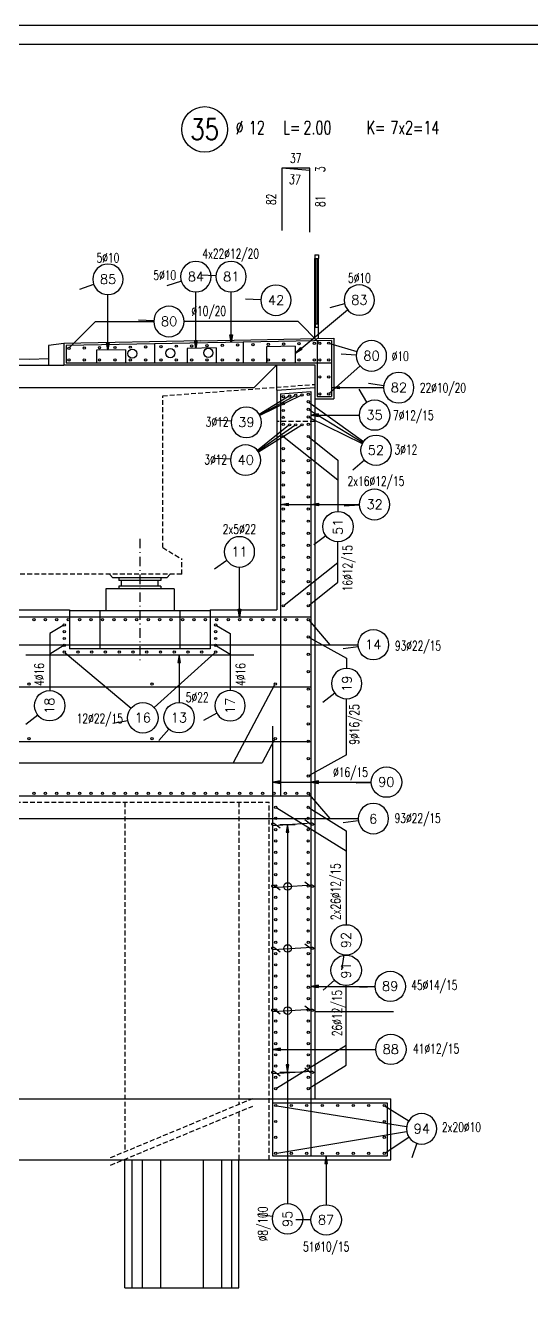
# Model space of a CAD drawing. Extents: x 0 to 12346, y 0 to 3567.
# Drawn here: x 8562 to 9227, y 1897 to 3567 of the extents above; entities that cross this region are included whole.
import ezdxf
from ezdxf.enums import TextEntityAlignment as Align

# ---------------------------------------------------------------- set-up
doc = ezdxf.new("R2010")
doc.units = 0
doc.header["$LTSCALE"] = 50
doc.linetypes.add('CENTER', pattern=[0.47, 0.25, -0.1, 0.02, -0.1])
doc.linetypes.add('HIDDEN2', pattern=[0.1875, 0.125, -0.0625])
for name, color, linetype in [('ARM', 1, 'CONTINUOUS'), ('ARM-I', 6, 'CONTINUOUS'), ('BETON', 7, 'CONTINUOUS'), ('BETON tan', 40, 'CONTINUOUS'), ('BETON TANKO', 40, 'CONTINUOUS'), ('CRTICA', 7, 'CONTINUOUS'), ('KOTE', 4, 'CONTINUOUS'), ('Ležajevi', 9, 'CONTINUOUS'), ('NEVIDLJIVO', 9, 'HIDDEN2'), ('OSI', 2, 'CENTER'), ('POM', 9, 'CONTINUOUS'), ('TANKO', 8, 'CONTINUOUS')]:
    doc.layers.add(name, color=color, linetype=linetype)
doc.styles.add('KOTE', font='romans.shx', dxfattribs={"width": 0.7})
doc.styles.get("Standard").update_dxf_attribs({"font": 'romans.shx', "width": 0.9})

# ---------------------------------------------------------------- blocks, each defined once
blk = doc.blocks.new('POZ')
at = {"layer": 'ARM-I'}
blk.add_circle((0, 0), 0.6, dxfattribs=at)
at = {"layer": 'ARM', "width": 0.7}
for s, p in [('%%c', (0.814, -0.125)), ('L=', (2.064, -0.125)), ('K=', (4.256, -0.125))]:
    blk.add_text(s, height=0.35, dxfattribs=at).set_placement(p)
for tag, p in [('VA', (0.879, 0.435)), ('FI', (1.162, -0.13)), ('DUZ', (2.598, -0.13)), ('KOM', (4.881, -0.13))]:
    blk.add_attdef(tag, p, '', height=0.35, dxfattribs=at)
at = {"layer": 'ARM', "width": 0.7, "flags": 1}
for tag, p in [('TIP', (1.038, -0.896)), ('A', (1.162, -1.411)), ('B', (1.162, -1.918)), ('C', (1.162, -2.426)), ('D', (1.162, -2.934)), ('E', (1.162, -3.441)), ('F', (1.162, -3.949)), ('G', (1.162, -4.457)), ('H', (1.162, -4.964)), ('I', (1.162, -5.472)), ('J', (1.162, -5.98)), ('K', (1.162, -6.487)), ('L', (1.162, -6.995)), ('M', (1.162, -7.503)), ('N', (1.162, -8.011))]:
    blk.add_attdef(tag, p, '', height=0.35, dxfattribs=at)
at = {"layer": 'ARM-I', "width": 0.8}
blk.add_attdef('POZ', text='', height=0.55, dxfattribs=at).set_placement((0, 0), align=Align.MIDDLE)
blk = doc.blocks.new('P')
at = {"layer": 'KOTE'}
blk.add_circle((0, 0), 0.4, dxfattribs=at)
blk.add_attdef('P', text='', height=0.25, dxfattribs=at).set_placement((-0.004, 0.004), align=Align.MIDDLE)
blk = doc.blocks.new('STR')
at = {"layer": 'KOTE', "color": 9}
blk.add_lwpolyline([(-1, 0.17), (-1, -0.17), (0, 0)], close=True, dxfattribs=at)
at = {"layer": 'KOTE', "color": 9, "linetype": 'ByBlock'}
blk.add_solid([(-1, 0.17), (-1, -0.17), (0, 0)], dxfattribs=at)
blk = doc.blocks.new('S-KUKA')
at = {"layer": 'ARM'}
blk.add_lwpolyline([(0.233, -0.13), (0.03, 0.02, 0.241992), (-0.024, 0.028), (-0.031, 0.026, 0.569422), (-0.041, -0.018), (-0.034, -0.024, 0.20742), (0.011, -0.04), (1.257, 0.036, -0.20742), (1.302, 0.019), (1.309, 0.013, -0.569422), (1.299, -0.031), (1.292, -0.033, -0.244051), (1.237, -0.024), (1.028, 0.133)], format="xyb", dxfattribs=at)
blk = doc.blocks.new('S')
at = {"layer": 'KOTE', "color": 9}
blk.add_line((0, 1), (0, -1), dxfattribs=at)
blk.add_lwpolyline([(-1, 0.17), (-1, -0.17), (0, 0)], close=True, dxfattribs=at)
at = {"layer": 'KOTE', "color": 9, "linetype": 'ByBlock'}
blk.add_solid([(-1, 0.17), (-1, -0.17), (0, 0)], dxfattribs=at)

msp = doc.modelspace()

# ---------------------------------------------------------------- linework, layer by layer
at = {"layer": 'ARM'}
for p, q in [((8964.2, 3152.6), (8615.2, 3145.7)), ((8615.2, 3145.7), (8615.2, 3123.3)), ((8693.1, 3140.4), (8655.1, 3139.7)), ((8655.1, 3139.7), (8655.1, 3123.3)), ((8693.1, 3140.4), (8693.1, 3123.3)), ((8731.5, 3148), (8731.5, 3123.3)), ((8812.3, 3142.8), (8774.3, 3142.1)), ((8774.3, 3142.1), (8774.3, 3123.3)), ((8812.3, 3142.8), (8812.3, 3123.3)), ((8847.9, 3150.3), (8847.9, 3123.3)), ((8916.6, 3144.9), (8878.6, 3144.1)), ((8878.6, 3144.1), (8878.6, 3123.3)), ((8916.6, 3144.9), (8916.6, 3123.3)), ((8945.2, 3152.3), (8945.2, 3078.7)), ((8964.2, 3152.6), (8964.2, 3078.7)), ((8615.2, 3123.3), (8964.2, 3123.3)), ((8897.2, 3082.4), (8937.2, 3085.4)), ((8897.2, 3082.4), (8897.2, 2553.5)), ((8937.2, 3085.4), (8937.2, 2080.5)), ((8945.2, 3078.7), (8964.2, 3078.7)), ((7547.2, 2789.3), (8937.2, 2789.3)), ((7547.2, 2697.3), (8937.2, 2697.3)), ((8887.2, 2080.5), (8887.2, 2645.5)), ((7547.2, 2625.4), (8937.2, 2625.4)), ((8937.2, 2553.5), (7547.2, 2553.5))]:
    msp.add_line(p, q, dxfattribs=at)
msp.add_lwpolyline([(8562.2, 2739.3), (8862.2, 2739.3)], dxfattribs=at)
msp.add_lwpolyline([(8887.2, 2150.5), (9037.2, 2150.5), (9037.2, 2080.5), (8887.2, 2080.5)], close=True, dxfattribs=at)
at = {"layer": 'ARM-I'}
msp.add_lwpolyline([(8935.7, 3295), (8935.7, 3376), (8898.7, 3379), (8898.7, 3297)], dxfattribs=at)
at = {"layer": 'BETON'}
for p, q in [((8892.2, 3087), (8942.2, 3090.8)), ((8942.2, 3090.8), (8942.2, 2155.5)), ((8892.2, 3087), (8892.2, 2798.6)), ((8334.7, 2798.6), (8619.7, 2798.6)), ((8619.7, 2798.6), (8619.7, 2747.3)), ((8804.7, 2797.3), (8619.7, 2797.3)), ((8659.7, 2797.3), (8659.7, 2747.3)), ((8764.7, 2797.3), (8764.7, 2747.3)), ((8804.7, 2798.6), (8804.7, 2747.3)), ((8804.7, 2798.6), (8892.2, 2798.6)), ((8804.7, 2747.3), (8619.7, 2747.3)), ((8942.2, 2270.6), (9045.8, 2270.6)), ((7442.2, 2155.5), (9042.2, 2155.5)), ((9042.2, 2075.5), (9042.2, 2155.5)), ((7442.2, 2075.5), (9042.2, 2075.5))]:
    msp.add_line(p, q, dxfattribs=at)
for points in [[(0, 0), (10180.8, 0), (10180.8, 3566.7), (0, 3566.7)], [(125, 25), (10155.8, 25), (10155.8, 3541.7), (125, 3541.7)]]:
    msp.add_lwpolyline(points, close=True, dxfattribs=at)
at = {"layer": 'BETON tan'}
for p, q in [((8692.2, 1907.1), (8692.2, 2075.5)), ((8842.2, 1907.1), (8842.2, 2075.5)), ((8692.2, 1907.1), (8842.2, 1907.1))]:
    msp.add_line(p, q, dxfattribs=at)
at = {"layer": 'BETON TANKO'}
for p, q in [((8792.2, 3152.2), (8967.2, 3155.7)), ((8967.2, 3155.7), (8967.2, 3075.7)), ((8612.2, 3148.6), (8592.2, 3145.7)), ((8592.2, 3145.7), (8592.2, 3120.2)), ((8792.2, 3152.2), (8612.2, 3148.6)), ((8612.2, 3148.6), (8612.2, 3120.2)), ((8567.2, 3127.7), (8242.2, 3135.8)), ((8592.2, 3128.2), (8567.2, 3127.7)), ((8242.2, 3120.2), (8592.2, 3120.2)), ((8592.2, 3120.2), (8612.2, 3120.2)), ((8892.1, 3120.2), (8612.2, 3120.2)), ((8862.2, 3090.3), (8892.2, 3120.3)), ((8892.2, 3120.3), (8942.2, 3120.3)), ((8942.2, 3120.3), (8942.2, 3090.7)), ((8862.2, 3090.3), (7622.2, 3090.3)), ((8942.2, 3075.7), (8967.2, 3075.7))]:
    msp.add_line(p, q, dxfattribs=at)
for centre in [(8702.2, 3135.3), (8702.2, 3135.3), (8752.2, 3135.8), (8802.2, 3136.3)]:
    msp.add_circle(centre, 6, dxfattribs=at)
at = {"layer": 'CRTICA'}
for p, q in [((8651.4, 3226.1), (8632.6, 3219.3)), ((8766.7, 3230.4), (8747.6, 3224.3)), ((8812.2, 3237.5), (8792.2, 3238.5)), ((8871.1, 3206), (8851.1, 3206.6)), ((8981.4, 3200.6), (8962, 3195.5)), ((8730.4, 3178.4), (8710.4, 3179.2)), ((8996.7, 3133.3), (8976.7, 3134.3)), ((9032.8, 3093.1), (9013, 3095.8)), ((9010.7, 3071.6), (9000.5, 3088.7)), ((8832.2, 3046.3), (8812.2, 3047.7)), ((8831.2, 2996.3), (8811.2, 2997.3)), ((9007.5, 2995.1), (8992.4, 2982.1)), ((9000.8, 2935.9), (8980.8, 2934.9)), ((8956.8, 2895.7), (8940.8, 2883.7)), ((8826.6, 2863.2), (8810.2, 2851.9)), ((8999.3, 2749.9), (8979.5, 2747.2)), ((8968.5, 2689.1), (8952.8, 2676.6)), ((8577.8, 2660.1), (8562.1, 2647.8)), ((8813.4, 2662.7), (8795.9, 2653)), ((8696.5, 2652.7), (8676.8, 2649)), ((8750.3, 2641.8), (8736.9, 2626.9)), ((9016.5, 2571.2), (8996.5, 2570.4)), ((8999.4, 2521.2), (8979.5, 2518.4)), ((8980.2, 2344.8), (8977.1, 2325.1)), ((8968.3, 2311.5), (8953.2, 2298.4)), ((9021.5, 2302.8), (9001.5, 2302.2)), ((9022.3, 2220.3), (9002.3, 2220)), ((9076.3, 2097.3), (9070, 2078.3)), ((8886.6, 2000.8), (8866.8, 2003.5)), ((8937.2, 1996.6), (8917.2, 1996.7))]:
    msp.add_line(p, q, dxfattribs=at)
at = {"layer": 'KOTE'}
for centre, radius in [((8618.8, 3142.1), 1.5), ((8639, 3142.5), 1.5), ((8659.1, 3142.9), 1.5), ((8679.3, 3143.3), 1.5), ((8699.5, 3143.7), 1.5), ((8719.7, 3144.1), 1.5), ((8739.8, 3144.5), 1.5), ((8760, 3145), 1.5), ((8780.2, 3145.4), 1.5), ((8800.4, 3145.8), 1.5), ((8820.5, 3146.2), 1.5), ((8840.7, 3146.6), 1.5), ((8860.9, 3147), 1.5), ((8881.1, 3147.4), 1.5), ((8901.2, 3147.8), 1.5), ((8921.4, 3148.3), 1.5), ((8941.6, 3148.7), 1.5), ((8948.8, 3148.7), 1.5), ((8960.6, 3149), 1.5), ((8618.8, 3126.9), 1.5), ((8639, 3126.9), 1.5), ((8659.1, 3126.9), 1.5), ((8679.3, 3126.9), 1.5), ((8699.5, 3126.9), 1.5), ((8719.7, 3126.9), 1.5), ((8739.8, 3126.9), 1.5), ((8760, 3126.9), 1.5), ((8780.2, 3126.9), 1.5), ((8800.4, 3126.9), 1.5), ((8820.5, 3126.9), 1.5), ((8840.7, 3126.9), 1.5), ((8860.9, 3126.9), 1.5), ((8881.1, 3126.9), 1.5), ((8901.2, 3126.9), 1.5), ((8921.4, 3126.9), 1.5), ((8941.6, 3126.9), 1.5), ((8948.8, 3126.9), 1.5), ((8960.6, 3126.9), 1.5), ((8948.8, 3104.6), 1.5), ((8960.6, 3104.6), 1.5), ((8900.8, 3078.8), 1.5), ((8909, 3079.5), 1.5), ((8917.2, 3080.3), 1.5), ((8925.4, 3081), 1.5), ((8933.6, 3081.8), 1.5), ((8933.6, 3071.9), 1.5), ((8948.8, 3082.3), 1.5), ((8960.6, 3082.3), 1.5), ((8900.8, 3069.6), 1.5), ((8900.8, 3060.5), 1.5), ((8933.6, 3062), 1.5), ((8900.8, 3051.3), 1.5), ((8900.8, 3042.2), 1.5), ((8909, 3041.6), 1.5), ((8917.2, 3041.6), 1.5), ((8925.4, 3041.6), 1.5), ((8933.6, 3052.1), 1.5), ((8933.6, 3042.2), 1.5), ((8900.8, 3026.3), 1.5), ((8933.6, 3026.3), 1.5), ((8900.8, 3010.4), 1.5), ((8933.6, 3010.4), 1.5), ((8900.8, 2994.5), 1.5), ((8933.6, 2994.5), 1.5), ((8900.8, 2978.6), 1.5), ((8933.6, 2978.6), 1.5), ((8900.8, 2962.7), 1.5), ((8933.6, 2962.7), 1.5), ((8900.8, 2946.8), 1.5), ((8933.6, 2946.8), 1.5), ((8900.8, 2930.9), 1.5), ((8933.6, 2930.9), 1.5), ((8900.8, 2915), 1.5), ((8933.6, 2915), 1.5), ((8900.8, 2899.1), 1.5), ((8933.6, 2899.1), 1.5), ((8900.8, 2883.2), 1.5), ((8933.6, 2883.2), 1.5), ((8900.8, 2867.3), 1.5), ((8933.6, 2867.3), 1.5), ((8900.8, 2851.4), 1.5), ((8933.6, 2851.4), 1.5), ((8900.8, 2835.5), 1.5), ((8933.6, 2835.5), 1.5), ((8900.8, 2819.6), 1.5), ((8900.8, 2803.7), 1.5), ((8933.6, 2819.6), 1.5), ((8933.6, 2803.7), 1.5), ((8572.9, 2785.7), 1.5), ((8587.9, 2785.7), 1.5), ((8602.9, 2785.7), 1.5), ((8612.7, 2778.6), 1.5), ((8618, 2785.7), 1.5), ((8633, 2785.7), 1.5), ((8648, 2785.7), 1.5), ((8663, 2785.7), 1.5), ((8678.1, 2785.7), 1.5), ((8693.1, 2785.7), 1.5), ((8708.1, 2785.7), 1.5), ((8723.2, 2785.7), 1.5), ((8738.2, 2785.7), 1.5), ((8753.2, 2785.7), 1.5), ((8768.3, 2785.7), 1.5), ((8783.3, 2785.7), 1.5), ((8798.3, 2785.7), 1.5), ((8811.7, 2778.6), 1.5), ((8813.3, 2785.7), 1.5), ((8828.4, 2785.7), 1.5), ((8843.4, 2785.7), 1.5), ((8858.4, 2785.7), 1.5), ((8873.5, 2785.7), 1.5), ((8888.5, 2785.7), 1.5), ((8903.5, 2785.7), 1.5), ((8918.6, 2785.7), 1.5), ((8933.6, 2785.7), 1.5), ((8612.7, 2769.7), 1.5), ((8612.7, 2760.8), 1.5), ((8811.7, 2769.7), 1.5), ((8811.7, 2760.8), 1.5), ((8933.6, 2762.8), 1.5), ((8612.7, 2751.8), 1.5), ((8612.7, 2742.9), 1.5), ((8630.7, 2742.9), 1.5), ((8648.8, 2742.9), 1.5), ((8666.9, 2742.9), 1.5), ((8685, 2742.9), 1.5), ((8703.1, 2742.9), 1.5), ((8721.2, 2742.9), 1.5), ((8739.3, 2742.9), 1.5), ((8757.4, 2742.9), 1.5), ((8775.5, 2742.9), 1.5), ((8793.6, 2742.9), 1.5), ((8811.7, 2751.8), 1.5), ((8811.7, 2742.9), 1.5), ((8933.6, 2739.9), 1.5), ((8933.6, 2717.1), 1.5), ((8566.2, 2700.9), 1.5), ((8728.2, 2700.9), 1.5), ((8890.2, 2700.9), 1.5), ((8933.6, 2694.2), 1.5), ((8933.6, 2671.4), 1.5), ((8933.6, 2648.5), 1.5), ((8566.2, 2629), 1.5), ((8728.2, 2629), 1.5), ((8890.2, 2629), 1.5), ((8933.6, 2625.6), 1.5), ((8933.6, 2602.8), 1.5), ((8933.6, 2579.9), 1.5), ((8572.9, 2557.1), 1.5), ((8587.9, 2557.1), 1.5), ((8602.9, 2557.1), 1.5), ((8618, 2557.1), 1.5), ((8633, 2557.1), 1.5), ((8648, 2557.1), 1.5), ((8663, 2557.1), 1.5), ((8678.1, 2557.1), 1.5), ((8693.1, 2557.1), 1.5), ((8708.1, 2557.1), 1.5), ((8723.2, 2557.1), 1.5), ((8738.2, 2557.1), 1.5), ((8753.2, 2557.1), 1.5), ((8768.3, 2557.1), 1.5), ((8783.3, 2557.1), 1.5), ((8798.3, 2557.1), 1.5), ((8813.3, 2557.1), 1.5), ((8828.4, 2557.1), 1.5), ((8843.4, 2557.1), 1.5), ((8858.4, 2557.1), 1.5), ((8873.5, 2557.1), 1.5), ((8888.5, 2557.1), 1.5), ((8903.5, 2557.1), 1.5), ((8918.6, 2557.1), 1.5), ((8933.6, 2557.1), 1.5), ((8890.9, 2539), 1.5), ((8933.5, 2539), 1.5), ((8890.9, 2524.2), 1.5), ((8933.5, 2524.2), 1.5), ((8890.9, 2509.4), 1.5), ((8933.5, 2509.4), 1.5), ((8890.9, 2494.6), 1.5), ((8933.5, 2494.6), 1.5), ((8890.9, 2479.8), 1.5), ((8933.5, 2479.8), 1.5), ((8890.8, 2465), 1.5), ((8933.5, 2465), 1.5), ((8890.8, 2450.2), 1.5), ((8906.4, 2434.8), 5), ((8933.5, 2450.2), 1.5), ((8890.8, 2435.4), 1.5), ((8890.8, 2420.6), 1.5), ((8933.5, 2435.4), 1.5), ((8933.5, 2420.6), 1.5), ((8890.8, 2405.8), 1.5), ((8933.5, 2405.8), 1.5), ((8890.8, 2391), 1.5), ((8933.5, 2391), 1.5), ((8890.8, 2376.2), 1.5), ((8933.5, 2376.2), 1.5), ((8890.8, 2361.4), 1.5), ((8906.4, 2353.3), 5), ((8933.6, 2361.4), 1.5), ((8890.8, 2346.6), 1.5), ((8933.6, 2346.6), 1.5), ((8890.8, 2331.8), 1.5), ((8933.6, 2331.8), 1.5), ((8890.8, 2317), 1.5), ((8933.6, 2317), 1.5), ((8890.8, 2302.2), 1.5), ((8890.8, 2287.4), 1.5), ((8933.6, 2302.2), 1.5), ((8933.6, 2287.4), 1.5), ((8890.8, 2272.6), 1.5), ((8906.4, 2271.7), 5), ((8933.6, 2272.6), 1.5), ((8890.8, 2257.8), 1.5), ((8933.6, 2257.8), 1.5), ((8890.8, 2243.1), 1.5), ((8933.6, 2243.1), 1.5), ((8890.8, 2228.3), 1.5), ((8933.6, 2228.3), 1.5), ((8890.8, 2213.5), 1.5), ((8933.6, 2213.5), 1.5), ((8890.8, 2198.7), 1.5), ((8933.6, 2198.7), 1.5), ((8890.8, 2183.9), 1.5), ((8890.8, 2169.1), 1.5), ((8933.6, 2183.9), 1.5), ((8933.6, 2169.1), 1.5), ((8890.8, 2146.9), 1.5), ((8911.2, 2146.9), 1.5), ((8931.6, 2146.9), 1.5), ((8952, 2146.9), 1.5), ((8972.4, 2146.9), 1.5), ((8992.8, 2146.9), 1.5), ((9013.2, 2146.9), 1.5), ((9033.6, 2146.9), 1.5), ((8890.8, 2125.9), 1.5), ((9033.6, 2125.9), 1.5), ((8890.8, 2105), 1.5), ((9033.6, 2105), 1.5), ((8890.8, 2084.1), 1.5), ((8911.2, 2084.1), 1.5), ((8931.6, 2084.1), 1.5), ((8952, 2084.1), 1.5), ((8972.4, 2084.1), 1.5), ((8992.8, 2084.1), 1.5), ((9013.2, 2084.1), 1.5), ((9033.6, 2084.1), 1.5)]:
    msp.add_circle(centre, radius, dxfattribs=at)
at = {"layer": 'Ležajevi'}
for p, q in [((8676.8, 2840.5), (8672.3, 2845.3)), ((8747.6, 2840.5), (8676.8, 2840.5)), ((8684.7, 2840.5), (8684.7, 2836.8)), ((8739.7, 2840.5), (8739.7, 2836.8)), ((8747.6, 2840.5), (8752, 2845.3)), ((8757.2, 2826), (8667.2, 2826)), ((8667.2, 2826), (8667.2, 2797.3)), ((8739.7, 2836.8), (8684.7, 2836.8)), ((8739.7, 2829.4), (8684.7, 2829.4)), ((8684.7, 2829.4), (8684.7, 2826)), ((8688.1, 2829.4), (8688.1, 2836.8)), ((8736.2, 2829.4), (8736.2, 2836.8)), ((8739.7, 2829.4), (8739.7, 2826)), ((8757.2, 2826), (8757.2, 2797.3))]:
    msp.add_line(p, q, dxfattribs=at)
at = {"layer": 'NEVIDLJIVO'}
for p, q in [((8742.2, 3079.8), (8942.2, 3094.8)), ((8742.2, 2880.3), (8742.2, 3079.8)), ((8942.2, 3045.8), (8892.2, 3045.8)), ((8742.2, 2880.3), (8767.2, 2865.3)), ((8767.2, 2845.3), (8767.2, 2865.3)), ((8767.2, 2845.3), (7717.2, 2845.3)), ((7602.2, 2545.5), (8882.2, 2545.5)), ((8692.2, 2545.5), (8692.2, 2086.2)), ((8842.2, 2545.5), (8842.2, 2148.5)), ((8882.2, 2075.5), (8882.2, 2545.5)), ((8673.7, 2078.5), (8860.7, 2156.2)), ((8673.7, 2068.5), (8860.7, 2146.2)), ((8842.2, 2138.5), (8842.2, 2075.5))]:
    msp.add_line(p, q, dxfattribs=at)
at = {"layer": 'OSI'}
msp.add_line((8712.2, 2891.8), (8712.2, 2727.3), dxfattribs=at)
at = {"layer": 'POM'}
for p, q in [((8942.2, 3265.2), (8947.2, 3265.2)), ((8942.2, 3265.2), (8942.2, 3260.2)), ((8942.2, 3260.2), (8947.2, 3260.2)), ((8942.2, 3155.2), (8942.2, 3260.2)), ((8943.7, 3174.2), (8943.7, 3260.2)), ((8945.7, 3174.2), (8945.7, 3260.2)), ((8947.2, 3265.2), (8947.2, 3260.2)), ((8947.2, 3155.3), (8947.2, 3260.2)), ((8942.7, 3174.2), (8946.7, 3174.2)), ((8942.7, 3174.2), (8942.7, 3170.2)), ((8946.7, 3174.2), (8946.7, 3170.2)), ((8942.7, 3170.2), (8946.7, 3170.2)), ((8892.2, 3087), (8892.2, 3120.2)), ((8701.6, 2075.5), (8701.6, 1907.1)), ((8715.1, 2075.5), (8715.1, 1907.1)), ((8739.1, 2075.5), (8739.1, 1907.1)), ((8795.3, 2075.5), (8795.3, 1907.1)), ((8819.3, 2075.5), (8819.3, 1907.1)), ((8832.8, 2075.5), (8832.8, 1907.1))]:
    msp.add_line(p, q, dxfattribs=at)
at = {"layer": 'TANKO'}
for p, q in [((8670.2, 3140), (8670.2, 3212.9)), ((8785.8, 3142.3), (8785.8, 3216.4)), ((8832.1, 3150), (8832.1, 3216.4)), ((8916.6, 3135.4), (8985.4, 3192.8)), ((8619.8, 3143.1), (8653.7, 3177.5)), ((8653.7, 3177.5), (8730.4, 3177.5)), ((8920.4, 3177.5), (8770.4, 3177.5)), ((8947.7, 3149.7), (8920.4, 3177.5)), ((8962, 3148.6), (8997.5, 3138)), ((8961.7, 3083.3), (9001.7, 3119)), ((8964.2, 3090.5), (9032.6, 3090.5)), ((8907.7, 3078.8), (8869.2, 3055.3)), ((8915.9, 3079.6), (8869.7, 3054.5)), ((8924, 3080.4), (8870.1, 3053.7)), ((8934.8, 3071), (9006.4, 3019.9)), ((8934.9, 3061.2), (9005.5, 3018.6)), ((8907.8, 3040.7), (8866.8, 3007.8)), ((8916, 3040.8), (8867.6, 3006.8)), ((8924.1, 3040.8), (8868.2, 3005.9)), ((8934.9, 3051.4), (9004.7, 3017.1)), ((8937.2, 3054.4), (9000.9, 3054.4)), ((8902, 3025.4), (8972.7, 2969.5)), ((8934.8, 3025.4), (8972.7, 2995.4)), ((8972.7, 2995.4), (8972.7, 2927.8)), ((8897.2, 2936.9), (9000.7, 2936.9)), ((8972.7, 2834.6), (8972.7, 2887.8)), ((8902, 2804.7), (8972.7, 2860.5)), ((8843.1, 2789.3), (8843.1, 2854.6)), ((8934.8, 2804.7), (8972.7, 2834.6)), ((8611.4, 2777.9), (8593.6, 2767.2)), ((8813, 2777.9), (8830.8, 2767.2)), ((8934.6, 2784.5), (8962.1, 2752.6)), ((8593.6, 2767.2), (8593.6, 2692.4)), ((8830.8, 2767.2), (8830.8, 2692.4)), ((8934.9, 2762.1), (8984.1, 2735)), ((7579.3, 2752.6), (8999.2, 2752.6)), ((8611.4, 2751), (8593.6, 2740.3)), ((8613.8, 2741.9), (8700.8, 2669.3)), ((8810.6, 2741.9), (8731, 2669.9)), ((8763.7, 2739.3), (8763.7, 2676.6)), ((8813, 2751), (8830.8, 2740.3)), ((8984.1, 2735), (8984.1, 2721.5)), ((8889.2, 2699.8), (8834.7, 2597.5)), ((8984.1, 2607.7), (8984.1, 2681.5)), ((8889.2, 2627.9), (8873.1, 2597.5)), ((8984.1, 2607.7), (8934.9, 2580.6)), ((8217.8, 2597.5), (8873.1, 2597.5)), ((8887.2, 2572), (9016.5, 2572)), ((8934.6, 2555.9), (8962.1, 2524)), ((8892.1, 2538.2), (8983.4, 2481.8)), ((8934.8, 2538.2), (8983.4, 2508.1)), ((7579.3, 2524), (8999.2, 2524)), ((8906.4, 2516.3), (8906.4, 2190.2)), ((8983.4, 2508.1), (8983.4, 2384.6)), ((8983.4, 2199.9), (8983.4, 2304.6)), ((8937.2, 2303.5), (9021.5, 2303.5)), ((8887.2, 2220.7), (9022.3, 2220.7)), ((8892, 2169.9), (8983.4, 2226.4)), ((8906.4, 2190.2), (8906.4, 2018)), ((8934.8, 2169.9), (8983.4, 2199.9)), ((8892.3, 2146.6), (9063, 2119.4)), ((9034.9, 2146.1), (9065.7, 2126.8)), ((8892.3, 2084.3), (9063, 2112.9)), ((9034.8, 2084.9), (9066, 2105.3)), ((8957.2, 2080.5), (8957.2, 2016.5))]:
    msp.add_line(p, q, dxfattribs=at)
msp.add_lwpolyline([(8935.7, 3376), (8935.7, 3379), (8898.7, 3379)], dxfattribs=at)

# ---------------------------------------------------------------- block references
at = {"layer": 'ARM-I', "xscale": 40.54955938507555, "yscale": 40.5495593850751, "zscale": 40.54955938507504}
for p in [(8887.2, 2516.8), (8887.2, 2435.3), (8887.2, 2353.7), (8887.2, 2272.2), (8887.2, 2190.6)]:
    msp.add_blockref('S-KUKA', p, dxfattribs=at)
at = {"layer": 'KOTE', "xscale": 50, "yscale": 50, "zscale": 50}
msp.add_blockref('POZ', (8797.4, 3430), dxfattribs=at).add_auto_attribs({'POZ': '35', 'FI': '12', 'DUZ': '2.00', 'KOM': '7x2=14'})
at = {"layer": 'KOTE'}
ref = msp.add_blockref('P', (8785.8, 3236.4), dxfattribs=dict(at, xscale=-50, yscale=50, zscale=50, rotation=359.9999360331546))
ref.add_attrib('P', '84', dxfattribs={"height": 12.5, "rotation": 359.9999}).set_placement((8785.9, 3236.6), align=Align.MIDDLE)
ref = msp.add_blockref('P', (8832.1, 3236.4), dxfattribs=dict(at, xscale=-50, yscale=50, zscale=50, rotation=359.9999360331546))
ref.add_attrib('P', '81', dxfattribs={"height": 12.5, "rotation": 359.9999}).set_placement((8832.3, 3236.6), align=Align.MIDDLE)
ref = msp.add_blockref('P', (8670.2, 3232.9), dxfattribs=dict(at, xscale=-50, yscale=50, zscale=50, rotation=359.9999360331546))
ref.add_attrib('P', '85', dxfattribs={"height": 12.5, "rotation": 359.9999}).set_placement((8670.4, 3233.1), align=Align.MIDDLE)
ref = msp.add_blockref('P', (8891.1, 3205.4), dxfattribs=dict(at, xscale=-50, yscale=50, zscale=50, rotation=359.9999360331546))
ref.add_attrib('P', '42', dxfattribs={"height": 12.5, "rotation": 359.9999}).set_placement((8891.3, 3205.6), align=Align.MIDDLE)
ref = msp.add_blockref('P', (9000.7, 3205.6), dxfattribs=dict(at, xscale=-50, yscale=50, zscale=50, rotation=359.9999360331546))
ref.add_attrib('P', '83', dxfattribs={"height": 12.5, "rotation": 359.9999}).set_placement((9000.9, 3205.8), align=Align.MIDDLE)
ref = msp.add_blockref('P', (8750.4, 3177.5), dxfattribs=dict(at, xscale=-50, yscale=50, zscale=50, rotation=359.9999360331546))
ref.add_attrib('P', '80', dxfattribs={"height": 12.5, "rotation": 359.9999}).set_placement((8750.6, 3177.7), align=Align.MIDDLE)
at = {"layer": 'KOTE', "yscale": 10, "zscale": 10}
for name, p, xscale, rotation in [('STR', (8832.1, 3150), -10, 89.99993603315467), ('STR', (8670.2, 3140), -10, 89.99993603315467), ('STR', (8785.8, 3142.3), -10, 89.99993603315467), ('STR', (8916.6, 3135.4), -9.999999999999801, 39.84166520553227), ('STR', (8964.2, 3090.5), -10, 359.9999360331546), ('STR', (8937.2, 3054.4), 10, 180), ('STR', (8897.2, 2936.9), -10, 359.9999360331555), ('STR', (8937.2, 2936.9), -10, 359.9999360331555), ('STR', (8843.1, 2789.3), -10, 89.9999360331581), ('STR', (8763.7, 2739.3), 10, 90), ('STR', (8887.2, 2572), 10, 180), ('STR', (8937.2, 2572), 10, 180), ('S', (8906.4, 2516.3), 10, 90), ('STR', (8937.2, 2303.5), 10, 180), ('STR', (8887.2, 2220.7), 10, 180), ('STR', (8887.2, 2220.7), 10, 180), ('S', (8906.4, 2190.2), 10, 270), ('STR', (8957.2, 2080.5), 10, 90)]:
    msp.add_blockref(name, p, dxfattribs=dict(at, xscale=xscale, rotation=rotation))
at = {"layer": 'KOTE'}
ref = msp.add_blockref('P', (9016.7, 3132.3), dxfattribs=dict(at, xscale=-50, yscale=50, zscale=50, rotation=359.9999360331546))
ref.add_attrib('P', '80', dxfattribs={"height": 12.5, "rotation": 359.9999}).set_placement((9016.8, 3132.5), align=Align.MIDDLE)
ref = msp.add_blockref('P', (9052.6, 3090.5), dxfattribs=dict(at, xscale=-50, yscale=50, zscale=50, rotation=359.9999360331546))
ref.add_attrib('P', '82', dxfattribs={"height": 12.5, "rotation": 359.9999}).set_placement((9052.8, 3090.7), align=Align.MIDDLE)
ref = msp.add_blockref('P', (9020.9, 3054.4), dxfattribs=dict(at, xscale=50, yscale=50, zscale=50))
ref.add_attrib('P', '35', dxfattribs={"height": 12.5}).set_placement((9020.8, 3054.6), align=Align.MIDDLE)
ref = msp.add_blockref('P', (8852.1, 3044.9), dxfattribs=dict(at, xscale=-50, yscale=50, zscale=50, rotation=359.9999360331543))
ref.add_attrib('P', '39', dxfattribs={"height": 12.5, "rotation": 359.9999}).set_placement((8852.3, 3045.1), align=Align.MIDDLE)
ref = msp.add_blockref('P', (9022.7, 3008.2), dxfattribs=dict(at, xscale=50, yscale=50, zscale=50))
ref.add_attrib('P', '52', dxfattribs={"height": 12.5}).set_placement((9022.5, 3008.4), align=Align.MIDDLE)
ref = msp.add_blockref('P', (8851.2, 2995.3), dxfattribs=dict(at, xscale=-50, yscale=50, zscale=50, rotation=359.9999360331543))
ref.add_attrib('P', '40', dxfattribs={"height": 12.5, "rotation": 359.9999}).set_placement((8851.4, 2995.5), align=Align.MIDDLE)
ref = msp.add_blockref('P', (9020.7, 2936.9), dxfattribs=dict(at, xscale=-50, yscale=50, zscale=50, rotation=359.9999360331396))
ref.add_attrib('P', '32', dxfattribs={"height": 12.5, "rotation": 359.9999}).set_placement((9020.9, 2937.1), align=Align.MIDDLE)
ref = msp.add_blockref('P', (8972.7, 2907.8), dxfattribs=dict(at, xscale=50, yscale=50, zscale=50, rotation=90))
ref.add_attrib('P', '51', dxfattribs={"height": 12.5, "rotation": 90}).set_placement((8972.5, 2907.6), align=Align.MIDDLE)
ref = msp.add_blockref('P', (8843.1, 2874.6), dxfattribs=dict(at, xscale=-50, yscale=50, zscale=50, rotation=359.9999360331581))
ref.add_attrib('P', '11', dxfattribs={"height": 12.5, "rotation": 359.9999}).set_placement((8843.2, 2874.8), align=Align.MIDDLE)
ref = msp.add_blockref('P', (9019.2, 2752.6), dxfattribs=dict(at, xscale=50, yscale=50, zscale=50))
ref.add_attrib('P', '14', dxfattribs={"height": 12.5}).set_placement((9019, 2752.8), align=Align.MIDDLE)
ref = msp.add_blockref('P', (8984.1, 2701.5), dxfattribs=dict(at, xscale=-50, yscale=50, zscale=50, rotation=269.9999360331547))
ref.add_attrib('P', '19', dxfattribs={"height": 12.5, "rotation": 89.9999}).set_placement((8984.3, 2701.3), align=Align.MIDDLE)
ref = msp.add_blockref('P', (8593.6, 2672.4), dxfattribs=dict(at, xscale=50, yscale=50, zscale=50, rotation=90))
ref.add_attrib('P', '18', dxfattribs={"height": 12.5, "rotation": 90}).set_placement((8593.3, 2672.3), align=Align.MIDDLE)
ref = msp.add_blockref('P', (8830.8, 2672.4), dxfattribs=dict(at, xscale=-50, yscale=50, zscale=50, rotation=270))
ref.add_attrib('P', '17', dxfattribs={"height": 12.5, "rotation": 90}).set_placement((8831, 2672.3), align=Align.MIDDLE)
ref = msp.add_blockref('P', (8716.1, 2656.5), dxfattribs=dict(at, xscale=50, yscale=50, zscale=50))
ref.add_attrib('P', '16', dxfattribs={"height": 12.5}).set_placement((8716, 2656.7), align=Align.MIDDLE)
ref = msp.add_blockref('P', (8763.7, 2656.6), dxfattribs=dict(at, xscale=50, yscale=50, zscale=50))
ref.add_attrib('P', '13', dxfattribs={"height": 12.5}).set_placement((8763.5, 2656.8), align=Align.MIDDLE)
ref = msp.add_blockref('P', (9036.5, 2572), dxfattribs=dict(at, xscale=50, yscale=50, zscale=50))
ref.add_attrib('P', '90', dxfattribs={"height": 12.5}).set_placement((9036.3, 2572.2), align=Align.MIDDLE)
ref = msp.add_blockref('P', (9019.2, 2524), dxfattribs=dict(at, xscale=-50, yscale=50, zscale=50, rotation=180))
ref.add_attrib('P', '6', dxfattribs={"height": 12.5}).set_placement((9019, 2523.8), align=Align.MIDDLE)
ref = msp.add_blockref('P', (8983.4, 2364.6), dxfattribs=dict(at, xscale=50, yscale=50, zscale=50, rotation=90))
ref.add_attrib('P', '92', dxfattribs={"height": 12.5, "rotation": 90}).set_placement((8983.2, 2364.4), align=Align.MIDDLE)
ref = msp.add_blockref('P', (8983.4, 2324.6), dxfattribs=dict(at, xscale=50, yscale=50, zscale=50, rotation=90))
ref.add_attrib('P', '91', dxfattribs={"height": 12.5, "rotation": 90}).set_placement((8983.2, 2324.4), align=Align.MIDDLE)
ref = msp.add_blockref('P', (9041.5, 2303.5), dxfattribs=dict(at, xscale=50, yscale=50, zscale=50))
ref.add_attrib('P', '89', dxfattribs={"height": 12.5}).set_placement((9041.3, 2303.7), align=Align.MIDDLE)
ref = msp.add_blockref('P', (9042.3, 2220.7), dxfattribs=dict(at, xscale=50, yscale=50, zscale=50))
ref.add_attrib('P', '88', dxfattribs={"height": 12.5}).set_placement((9042.1, 2220.9), align=Align.MIDDLE)
ref = msp.add_blockref('P', (9082.7, 2116.2), dxfattribs=dict(at, xscale=-50, yscale=50, zscale=50, rotation=359.9999545401183))
ref.add_attrib('P', '94', dxfattribs={"height": 12.5, "rotation": 360}).set_placement((9082.9, 2116.4), align=Align.MIDDLE)
ref = msp.add_blockref('P', (8906.4, 1998), dxfattribs=dict(at, xscale=50, yscale=50, zscale=50, rotation=90))
ref.add_attrib('P', '95', dxfattribs={"height": 12.5, "rotation": 90}).set_placement((8906.2, 1997.8), align=Align.MIDDLE)
ref = msp.add_blockref('P', (8957.2, 1996.5), dxfattribs=dict(at, xscale=50, yscale=50, zscale=50))
ref.add_attrib('P', '87', dxfattribs={"height": 12.5}).set_placement((8957, 1996.7), align=Align.MIDDLE)

# ---------------------------------------------------------------- texts
at = {"layer": 'KOTE', "style": 'KOTE', "width": 0.7}
for s, p in [('37', (8917.2, 3392.1)), ('7%%c12/15', (9071.8, 3053.2)), ('3%%c12', (9062, 3009.1)), ('93%%c22/15', (9077.9, 2750.4)), ('5%%c22', (8787.6, 2683.5)), ('12%%c22/15', (8659.5, 2654.7)), ('%%c16/15', (8989.1, 2584.2)), ('93%%c22/15', (9077.5, 2523.7)), ('45%%c14/15', (9099.4, 2304.3)), ('41%%c12/15', (9101.8, 2220.7)), ('2x20%%c10', (9135.1, 2118.4)), ('51%%c10/15', (8957.2, 1960.5))]:
    msp.add_text(s, height=12.5, dxfattribs=at).set_placement(p, align=Align.MIDDLE)
for s, rotation, p in [('3', 90, (8949.4, 3377.5)), ('37', 355.3645, (8916, 3364)), ('82', 90, (8884.9, 3338)), ('81', 90, (8949.4, 3335.5)), ('4x22%%c12/20', 359.9999, (8831.6, 3265.7)), ('5%%c10', 359.9999, (8670.2, 3261.2)), ('5%%c10', 359.9999, (8744.9, 3238.4)), ('5%%c10', 359.9999, (9000.9, 3234.6)), ('%%c10', 359.9999, (9054.6, 3131.8)), ('22%%c10/20', 359.9999, (9110.7, 3089.4)), ('3%%c12', 359.9999, (8813.8, 3045.5)), ('3%%c12', 359.9999, (8811.9, 2995.9)), ('2x5%%c22', 359.9999, (8843.1, 2904.5)), ('16%%c12/15', 90, (8986.2, 2853.1)), ('26%%c12/15', 90, (8972.4, 2268.4))]:
    msp.add_text(s, height=12.5, rotation=rotation, dxfattribs=at).set_placement(p, align=Align.MIDDLE)
for s, p in [('%%c10/20', (8825.6, 3185)), ('2x16%%C12/15', (9059.9, 2961.4))]:
    msp.add_text(s, height=12.5, rotation=359.9999, dxfattribs=at).set_placement(p, align=Align.RIGHT)
for s, rotation, p in [('4%%c16', 90, (8586.1, 2698.4)), ('4%%c16', 90, (8850.8, 2698.4)), ('9%%c16/25', 89.9999, (9000.4, 2621.2)), ('2x26%%c12/15', 90, (8975.9, 2390.6)), ('%%c8/100', 90, (8880.1, 1968.4))]:
    msp.add_text(s, height=12.5, rotation=rotation, dxfattribs=at).set_placement(p)

doc.saveas('drawing.dxf')
